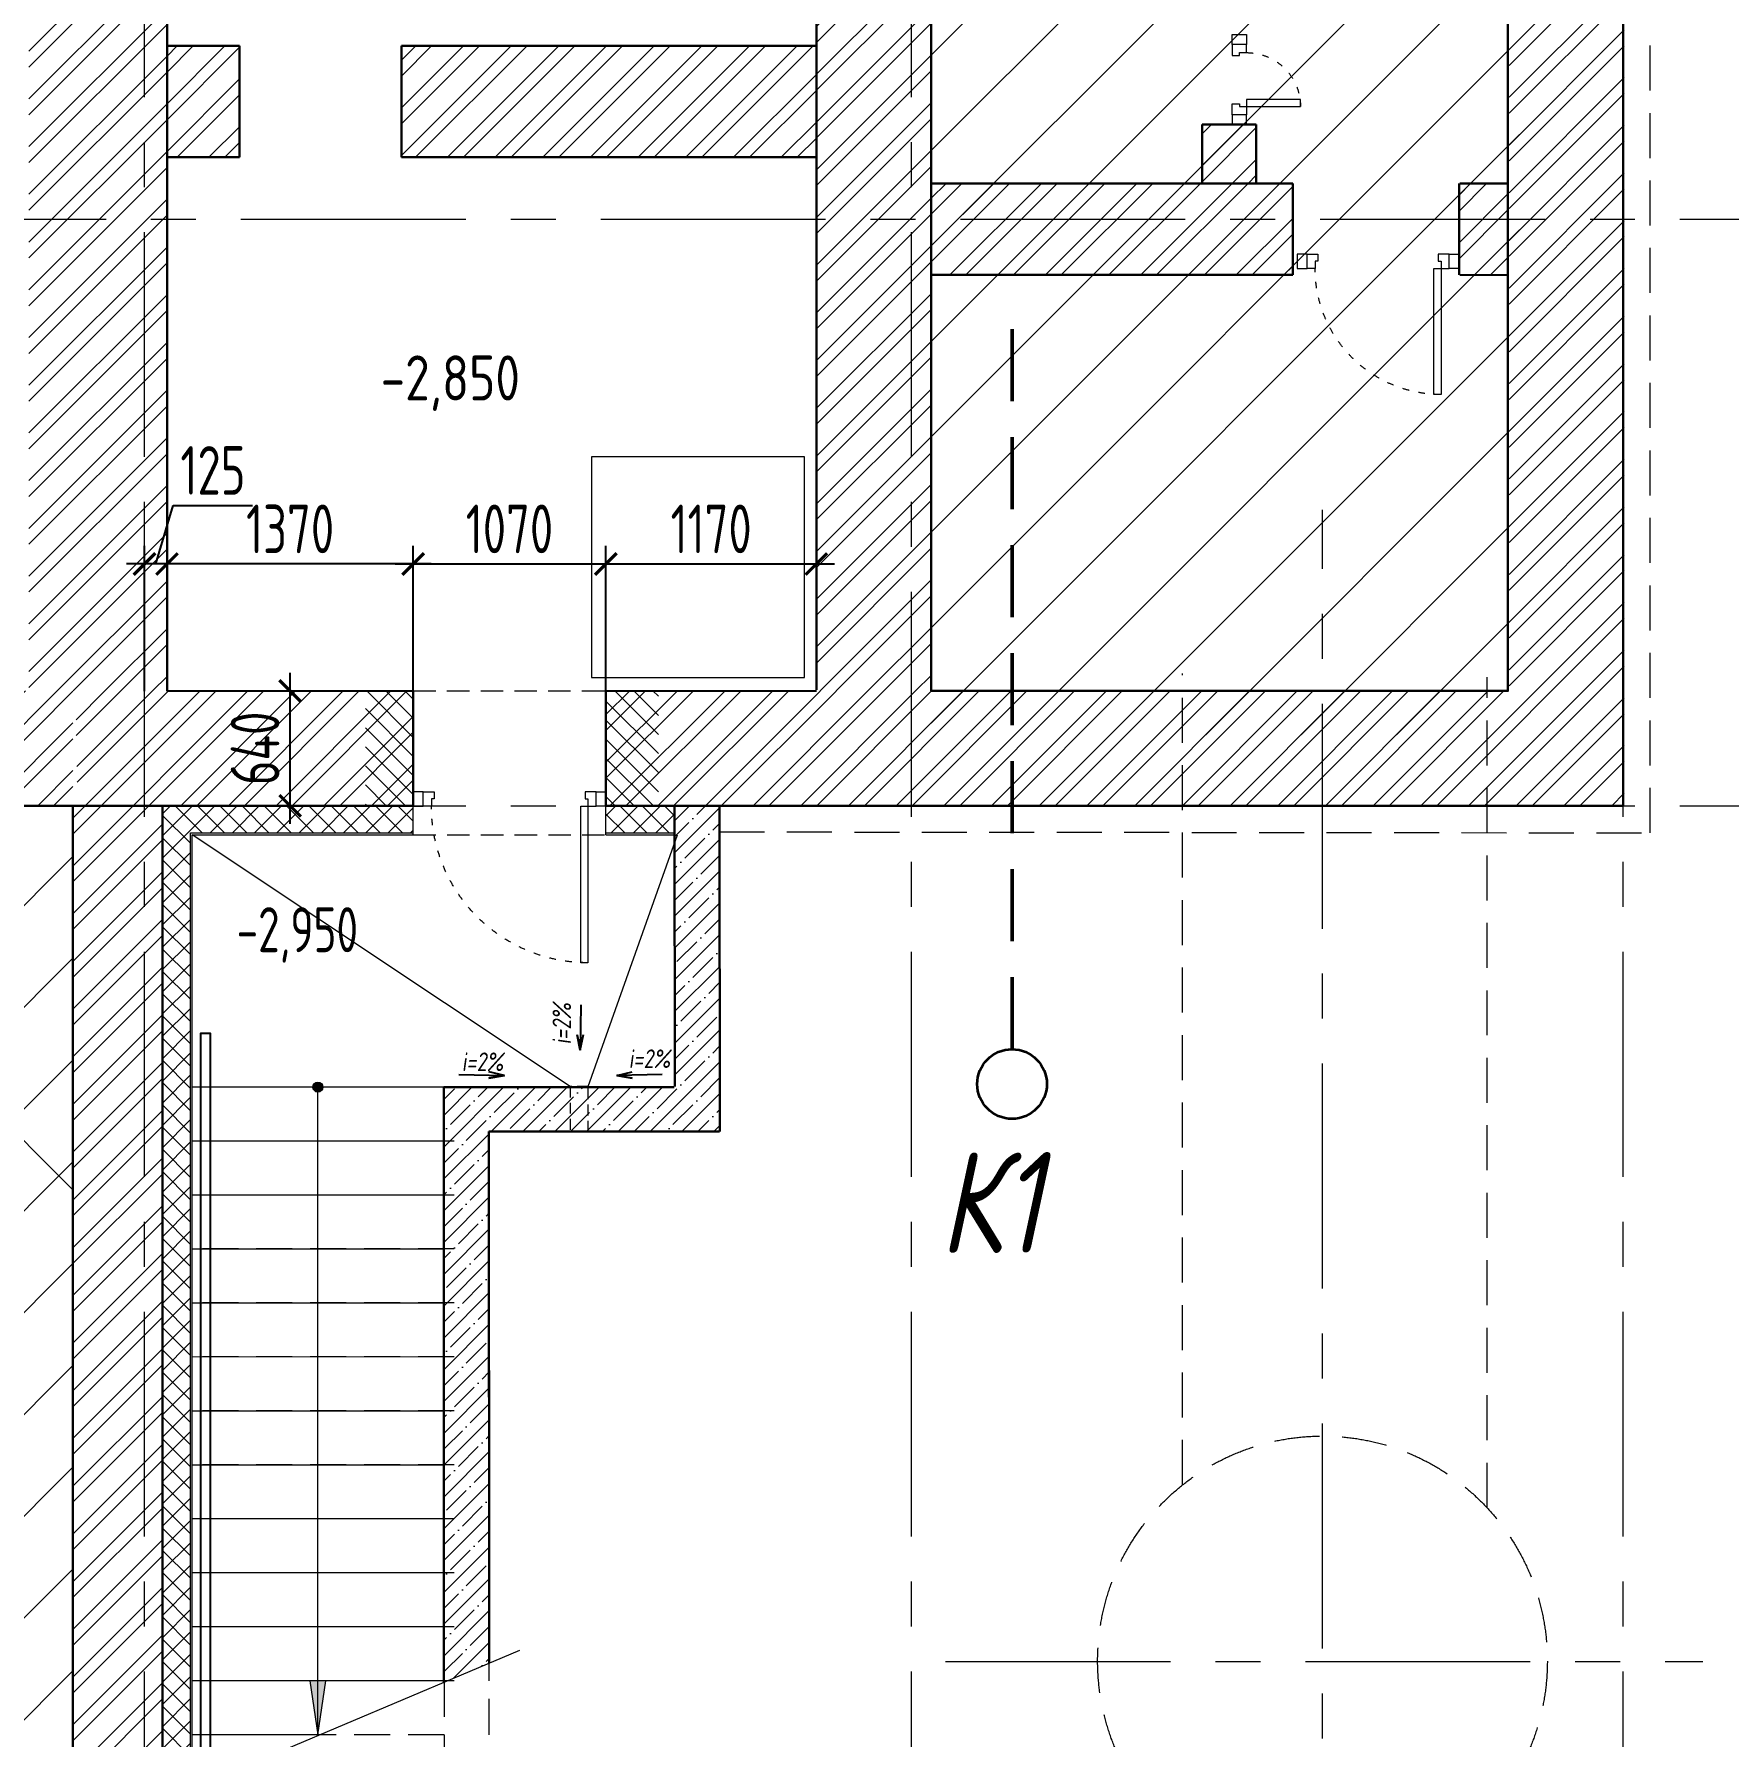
# Model space of a CAD drawing. Header units: millimetres. Extents: x -8417289 to 9420486, y 0 to 208205.
# Drawn here: x -334456 to -325033, y 56281 to 65745 of the extents above; entities that cross this region are included whole.
import ezdxf
from ezdxf import colors
from ezdxf.entities.mleader import LeaderData, LeaderLine
from ezdxf.math import Vec2, Vec3

# ---------------------------------------------------------------- set-up
doc = ezdxf.new("R2010")
doc.units = ezdxf.units.MM
doc.header["$MEASUREMENT"] = 0
for name, pattern in [('ACAD_ISO03W100', [30, 12, -18]), ('ADSK_Штриховая_ш2 п1', [3, 2, -1]), ('CENTER', [2, 1.25, -0.25, 0.25, -0.25]), ('HIDDEN', [6, 4, -2]), ('TRATTEGGIATA', [0.75, 0.5, -0.25])]:
    doc.linetypes.add(name, pattern=pattern)
doc.layers.get('0').update_dxf_attribs({"color": 250, "lineweight": 9})
for name, color, linetype, lineweight in [('!!!_АР_перегородки блоки', 7, 'Continuous', 5), ('1 этаж тонкие линии!', 250, 'Continuous', 0), ('_0', 250, 'Continuous', 9), ('_К1', 36, 'Continuous', 35), ('АР штриховка стен', 250, 'Continuous', 9), ('АР_Двери', 175, 'Continuous', 18), ('АР_Лестницы', 250, 'Continuous', 15), ('АР_Лестницы ограждение', 94, 'Continuous', 25), ('АР_МосжилНии_Стены', 127, 'Continuous', 30), ('АР_Навесной фасад', 147, 'Continuous', 5), ('АР_Оси', 195, 'Continuous', 9), ('АР_Отметки', 250, 'Continuous', 15), ('АР_Размеры', 175, 'Continuous', 9), ('АР_Сети', 250, 'Continuous', 30), ('АР_тонкая линия', 250, 'Continuous', 0), ('АР_Утеплитель', 250, 'Continuous', 9), ('АР_Штриховка кирпич', 250, 'Continuous', 9), ('АР_Штриховка монолит', 250, 'Continuous', 9), ('Подвал', 250, 'Continuous', 30)]:
    doc.layers.add(name, color=color, linetype=linetype, lineweight=lineweight)
doc.layers.add('Козырек', color=7, linetype='Continuous')
doc.layers.add('ТХ_ВК_трапы', color=5, linetype='Continuous')
doc.styles.add('ISOCPEUR', font='isocpeur.TTF', dxfattribs={"width": 0.7})
doc.styles.add('Архитект', font='isocpeur.TTF', dxfattribs={"width": 0.8, "oblique": 8})
doc.styles.add('М2', font='isocpeui.ttf', dxfattribs={"width": 0.8})
doc.dimstyles.new('R_100', dxfattribs={"dimtxt": 270, "dimasz": 120, "dimexe": 100, "dimexo": 0, "dimgap": 60, "dimtad": 1, "dimdec": 0, "dimrnd": 5, "dimzin": 0, "dimdsep": 46, "dimtxsty": 'ISOCPEUR', "dimblk": 'ARCHTICK', "dimcen": 0, "dimdle": 100, "dimclrd": 256, "dimclre": 256, "dimclrt": 256, "dimadec": 0, "dimazin": 0, "dimtfac": 2, "dimtdec": 0, "dimtofl": 0, "dimtmove": 1, "dimatfit": 3, "dimfxl": 1, "dimtvp": 3, "dimtolj": 1, "dimtzin": 0, "dimarcsym": 0})

# ---------------------------------------------------------------- blocks, each defined once
blk = doc.blocks.new('*U247')
blk.add_lwpolyline([(-100, 80), (-100, 950), (-140, 950), (-140, 80)], close=True)
for points in [[(-1070, 0), (-1070, 80), (-1015, 80), (-1015, 0), (-1070, 0)], [(-1015, 80), (-1015, 0), (-955, 0), (-955, 40), (-970, 40), (-970, 80), (-1015, 80)], [(-55, 80), (-55, 0), (-115, 0), (-115, 40), (-100, 40), (-100, 80), (-55, 80)], [(0, 0), (0, 80), (-55, 80), (-55, 0), (0, 0)]]:
    blk.add_lwpolyline(points)
at = {"linetype": 'ACAD_ISO03W100', "ltscale": 3}
blk.add_arc((-100, 80), 870, 90, 180, dxfattribs=at)
blk = doc.blocks.new('*U278')
blk.add_lwpolyline([(-100, 80), (-100, 780), (-140, 780), (-140, 80)], close=True)
for points in [[(-900, 0), (-900, 80), (-845, 80), (-845, 0), (-900, 0)], [(-845, 80), (-845, 0), (-785, 0), (-785, 40), (-800, 40), (-800, 80), (-845, 80)], [(-55, 80), (-55, 0), (-115, 0), (-115, 40), (-100, 40), (-100, 80), (-55, 80)], [(0, 0), (0, 80), (-55, 80), (-55, 0), (0, 0)]]:
    blk.add_lwpolyline(points)
at = {"linetype": 'ACAD_ISO03W100', "ltscale": 3}
blk.add_arc((-100, 80), 700, 90, 180, dxfattribs=at)
blk = doc.blocks.new('*U237')
for points in [[(-500, 0), (-500, -80), (-445, -80), (-445, 0), (-500, 0)], [(-445, -80), (-445, 0), (-385, 0), (-385, -40), (-400, -40), (-400, -80), (-445, -80)], [(-55, -80), (-55, 0), (-115, 0), (-115, -40), (-100, -40), (-100, -80), (-55, -80)], [(0, 0), (0, -80), (-55, -80), (-55, 0), (0, 0)]]:
    blk.add_lwpolyline(points)
blk.add_lwpolyline([(-100, -80), (-100, -380), (-140, -380), (-140, -80)], close=True)
at = {"linetype": 'ACAD_ISO03W100', "ltscale": 3}
blk.add_arc((-100, -80), 300, 180, 270, dxfattribs=at)
blk = doc.blocks.new('_DotSmall')
at = {"color": 0, "linetype": 'ByBlock', "const_width": 0.5}
blk.add_lwpolyline([(-0.0625, 0, 1), (0.0625, 0, 1)], format="xyb", close=True, dxfattribs=at)
blk = doc.blocks.new('*U1114')
h = blk.add_hatch(color=256)
h.dxf.hatch_style = 1
edge = h.paths.add_edge_path()
edge.add_arc((0, 0), 27.6, 359.64, 719.64)
h = blk.add_hatch(color=256)
h.dxf.hatch_style = 1
h.paths.add_polyline_path([(3300, -44.3), (3300, 44.3), (3600, 0)])
blk.add_line((3600, 0), (0, 0))
blk.add_lwpolyline([(3300, 44.3), (3300, -44.3), (3600, 0), (3300, 44.3)])
blk.add_circle((0, 0), 27.6)
blk = doc.blocks.new('A$C60eaf59b')
at = {"layer": 'ТХ_ВК_трапы', "ltscale": 100}
for p, q in [((10.9, 182.3), (6.7, -37.2)), ((6.7, -37.2), (-6.7, 37.2)), ((-6.7, 37.2), (6.7, -37.2)), ((6.7, -37.2), (24.3, 37.9))]:
    blk.add_line(p, q, dxfattribs=at)
blk = doc.blocks.new('_ArchTick')
at = {"color": 0, "linetype": 'ByBlock', "const_width": 0.15}
blk.add_lwpolyline([(-0.5, -0.5), (0.5, 0.5)], dxfattribs=at)
blk = doc.blocks.new('*D3317')
at = {"layer": 'Козырек', "lineweight": -2, "ltscale": 500, "transparency": 16777216}
for p, q in [((-332347.9, 62093.7), (-332347.9, 62899.6)), ((-331277.9, 62094.6), (-331277.9, 62899.6)), ((-332447.9, 62799.6), (-331177.9, 62799.6))]:
    blk.add_line(p, q, dxfattribs=at)
at = {"layer": 'Козырек', "lineweight": -2, "ltscale": 500, "transparency": 16777216, "xscale": 120, "yscale": 120, "zscale": 120, "rotation": 180}
blk.add_blockref('_ArchTick', (-332347.9, 62799.6), dxfattribs=at)
at = {"layer": 'Козырек', "lineweight": -2, "ltscale": 500, "transparency": 16777216, "xscale": 120, "yscale": 120, "zscale": 120}
blk.add_blockref('_ArchTick', (-331277.9, 62799.6), dxfattribs=at)
at = {"layer": 'Козырек', "lineweight": 50, "ltscale": 500, "transparency": 16777216, "insert": (-331812.9, 62994.6), "char_height": 270, "attachment_point": 5, "style": 'ISOCPEUR'}
blk.add_mtext('\\A1;1070', dxfattribs=at)
blk = doc.blocks.new('*D3318')
at = {"layer": 'Козырек', "lineweight": -2, "ltscale": 500, "transparency": 16777216}
for p, q in [((-333716.8, 62093.7), (-333716.8, 62899.6)), ((-332347.9, 62093.7), (-332347.9, 62899.6)), ((-332247.9, 62799.6), (-333816.8, 62799.6))]:
    blk.add_line(p, q, dxfattribs=at)
at = {"layer": 'Козырек', "lineweight": -2, "ltscale": 500, "transparency": 16777216, "xscale": 120, "yscale": 120, "zscale": 120, "rotation": 180}
blk.add_blockref('_ArchTick', (-333716.8, 62799.6), dxfattribs=at)
at = {"layer": 'Козырек', "lineweight": -2, "ltscale": 500, "transparency": 16777216, "xscale": 120, "yscale": 120, "zscale": 120}
blk.add_blockref('_ArchTick', (-332347.9, 62799.6), dxfattribs=at)
at = {"layer": 'Козырек', "lineweight": 50, "ltscale": 500, "transparency": 16777216, "insert": (-333032.3, 62994.6), "char_height": 270, "attachment_point": 5, "style": 'ISOCPEUR'}
blk.add_mtext('\\A1;1370', dxfattribs=at)
blk = doc.blocks.new('*D3319')
at = {"layer": 'Козырек', "lineweight": -2, "ltscale": 500, "transparency": 16777216}
for p, q in [((-333779.4, 62799.6), (-333681.9, 63124.6)), ((-333681.9, 63124.6), (-333240.6, 63124.6)), ((-333842, 62093.7), (-333842, 62899.6)), ((-333716.8, 62093.7), (-333716.8, 62899.6)), ((-333616.8, 62799.6), (-333942, 62799.6))]:
    blk.add_line(p, q, dxfattribs=at)
at = {"layer": 'Козырек', "lineweight": -2, "ltscale": 500, "transparency": 16777216, "xscale": 120, "yscale": 120, "zscale": 120, "rotation": 180}
blk.add_blockref('_ArchTick', (-333842, 62799.6), dxfattribs=at)
at = {"layer": 'Козырек', "lineweight": -2, "ltscale": 500, "transparency": 16777216, "xscale": 120, "yscale": 120, "zscale": 120}
blk.add_blockref('_ArchTick', (-333716.8, 62799.6), dxfattribs=at)
at = {"layer": 'Козырек', "lineweight": 50, "ltscale": 500, "transparency": 16777216, "insert": (-333461.3, 63319.6), "char_height": 270, "attachment_point": 5, "style": 'ISOCPEUR'}
blk.add_mtext('\\A1;125', dxfattribs=at)
blk = doc.blocks.new('*D3320')
at = {"layer": 'Козырек', "lineweight": -2, "ltscale": 500, "transparency": 16777216}
for p, q in [((-331276.8, 62093.7), (-331276.8, 62899.6)), ((-330106.8, 62099.4), (-330106.8, 62899.6)), ((-331376.8, 62799.6), (-330006.8, 62799.6))]:
    blk.add_line(p, q, dxfattribs=at)
at = {"layer": 'Козырек', "lineweight": -2, "ltscale": 500, "transparency": 16777216, "xscale": 120, "yscale": 120, "zscale": 120, "rotation": 180}
blk.add_blockref('_ArchTick', (-331276.8, 62799.6), dxfattribs=at)
at = {"layer": 'Козырек', "lineweight": -2, "ltscale": 500, "transparency": 16777216, "xscale": 120, "yscale": 120, "zscale": 120}
blk.add_blockref('_ArchTick', (-330106.8, 62799.6), dxfattribs=at)
at = {"layer": 'Козырек', "lineweight": 50, "ltscale": 500, "transparency": 16777216, "insert": (-330691.8, 62994.6), "char_height": 270, "attachment_point": 5, "style": 'ISOCPEUR'}
blk.add_mtext('\\A1;1170', dxfattribs=at)
blk = doc.blocks.new('*D3321')
at = {"layer": 'Козырек', "lineweight": -2, "ltscale": 500, "transparency": 16777216}
for p, q in [((-333032.3, 61355.7), (-333032.3, 62193.9)), ((-333123.3, 62093.9), (-332932.3, 62093.9)), ((-333123.4, 61455.7), (-332932.3, 61455.7))]:
    blk.add_line(p, q, dxfattribs=at)
at = {"layer": 'Козырек', "lineweight": -2, "ltscale": 500, "transparency": 16777216, "xscale": 120, "yscale": 120, "zscale": 120}
for p, rotation in [((-333032.3, 62093.9), 90), ((-333032.3, 61455.7), 270)]:
    blk.add_blockref('_ArchTick', p, dxfattribs=dict(at, rotation=rotation))
at = {"layer": 'Козырек', "lineweight": 50, "ltscale": 500, "transparency": 16777216, "insert": (-333227.3, 61774.8), "char_height": 270, "attachment_point": 5, "rotation": 90, "style": 'ISOCPEUR'}
blk.add_mtext('\\A1;640', dxfattribs=at)

msp = doc.modelspace()

# ---------------------------------------------------------------- hatches: boundary and pattern name
at = {"layer": '!!!_АР_перегородки блоки', "lineweight": 5, "ltscale": 100, "true_color": 0x636466}
h = msp.add_hatch(dxfattribs=at)
h.set_pattern_fill('ANSI31', color=251, scale=3000, angle=180, style=0)
h.paths.add_polyline_path([(-295741.6, 81263.1), (-329468.3, 81263.1), (-329468.3, 61850.2), (-326197.5, 61850.2), (-326197.5, 71514.6), (-325612.1, 71514.6), (-295741.6, 71514.6), (-295741.6, 71680)])
at = {"layer": '1 этаж тонкие линии!', "ltscale": 100, "transparency": 33554559}
h = msp.add_hatch(dxfattribs=at)
h.set_pattern_fill('AR-PARQ1', color=256, scale=200, angle=45, style=0)
h.paths.add_polyline_path([(-335193, 56344.5), (-345603.8, 56344.5), (-345600.6, 63622.4), (-341357.6, 63622.4), (-341357.6, 60525.8), (-335189.8, 60525.8)], flags=16)
h.paths.add_polyline_path([(-334239.8, 55506.5), (-346441.8, 55506.5), (-346441.8, 64415), (-340493.3, 64415), (-340493.3, 61455.7), (-334239.8, 61455.7)])
at = {"layer": 'АР штриховка стен', "ltscale": 100}
h = msp.add_hatch(dxfattribs=at)
h.set_pattern_fill('ANSI31', color=1, scale=600, angle=-90)
h.set_pattern_definition([(315, (-241966.475, 909078.04), (53.0330086, 53.0330086), [])])
h.paths.add_polyline_path([(-331276.8, 61455.4), (-331276.8, 62094.7), (-330985.3, 62094.7), (-330985.3, 61455.4)])
h.paths.add_polyline_path([(-332613.7, 61455.4), (-332613.7, 62094.7), (-332347.9, 62094.7), (-332347.9, 61455.4)])
at = {"layer": 'АР_Утеплитель', "ltscale": 100}
h = msp.add_hatch(dxfattribs=at)
h.set_pattern_fill('ANSI37', color=256, scale=700)
h.set_pattern_definition([(45, (-14549.87, -21068), (-61.871843, 61.871843), []), (135, (-14549.87, -21068), (-61.871843, -61.871843), [])])
h.paths.add_polyline_path([(-332347.9, 61305.4), (-332347.9, 61455.4), (-332391.8, 61455), (-333741.8, 61455.6), (-333738.3, 55912.5), (-333588.3, 56002.5), (-333586.8, 61305.4), (-332348.1, 61305.4)])
h = msp.add_hatch(dxfattribs=at)
h.set_pattern_fill('ANSI37', color=256, scale=700)
h.set_pattern_definition([(45, (-14549.69, -20823.21), (-61.871843, 61.871843), []), (135, (-14549.69, -20823.21), (-61.871843, -61.871843), [])])
h.paths.add_polyline_path([(-330895.3, 61455.4), (-331276.8, 61455.4), (-331276.8, 61305.4), (-330895.2, 61305.4)])
at = {"layer": 'АР_Штриховка кирпич', "ltscale": 100}
h = msp.add_hatch(dxfattribs=at)
h.set_pattern_fill('ANSI32', color=256, scale=500)
h.paths.add_polyline_path([(-339853.3, 82050.5), (-330106.8, 82051.5), (-330106.8, 80969.2), (-329468.3, 80969), (-329468.3, 82685.7), (-329576.8, 82685.7), (-329971.8, 82685.8), (-340493.3, 82685.7), (-340493.3, 64815.7), (-346842, 64815.7), (-346842, 55105.7), (-333741.7, 55105.7), (-333741.7, 61455.7), (-332347.9, 61455.7), (-332347.9, 62094), (-334239.8, 62094), (-334239.8, 55506.5), (-346441.8, 55506.5), (-346441.1, 64415), (-340492.6, 64415), (-340517.6, 61455.7), (-334214, 61455.7), (-334225.3, 62094.7), (-339853.3, 62094.7), (-339853.4, 64904.6)])
h = msp.add_hatch(dxfattribs=at)
h.set_pattern_fill('ANSI32', color=256, scale=500)
h.paths.add_polyline_path([(-333716.9, 82685.7), (-334136.7, 82685.7), (-334136.7, 62094), (-333716.8, 62094)])
h.paths.add_polyline_path([(-334136.7, 82685.7), (-334484.7, 82685.7), (-334484.7, 62094), (-334136.7, 62094)])
h = msp.add_hatch(dxfattribs=at)
h.set_pattern_fill('ANSI32', color=256, scale=500)
h.paths.add_polyline_path([(-330107.2, 62334), (-330107, 75293.5), (-329468.1, 75293.5), (-329468.3, 62094), (-330106.8, 62094), (-330106.8, 62334)])
h = msp.add_hatch(dxfattribs=at)
h.set_pattern_fill('ANSI32', color=256, scale=500)
h.paths.add_polyline_path([(-325621.9, 72376.5), (-326262.9, 72376.5), (-326262.2, 70995.7), (-325615.6, 70995.7), (-325615.6, 71514.8), (-325621.2, 71514.8)])
h.paths.add_polyline_path([(-325615.6, 70995.7), (-326256.7, 70995.7), (-326255.1, 62094), (-331276, 62093.7), (-331277.6, 61455.4), (-325615.6, 61455.7)])
h.paths.add_polyline_path([(-321160.6, 71394.1), (-325615.6, 71394.1), (-325615.6, 70995.7), (-321166.3, 70885.7)])
h.paths.add_polyline_path([(-321166.3, 70885.7), (-325615.6, 70995.7), (-325615.6, 61476.5), (-325615.6, 66645.7), (-299206.8, 66645.7), (-299194.3, 67045.7), (-325615.6, 67045.7), (-325621.8, 70885.7), (-321160.6, 70885.7)])
h.paths.add_polyline_path([(-295715.3, 71393.9), (-314071.8, 71394), (-317825.5, 71394.1), (-317828.5, 72245.9), (-318274.1, 72245.9), (-318274.1, 71394.1), (-321160.6, 71394.1), (-321166.3, 70885.7), (-295715.3, 70995.7)])
h.paths.add_polyline_path([(-318274.1, 71394.1), (-317841.8, 71394.1)], flags=16)
h.paths.add_polyline_path([(-295715.3, 70999), (-321166.3, 70885.7), (-295715.3, 70891)], flags=17)
h = msp.add_hatch(dxfattribs=at)
h.set_pattern_fill('ANSI32', color=256, scale=500)
h.paths.add_polyline_path([(-331202, 71576.5), (-333602.3, 71576), (-333602.3, 70957.6), (-331202, 70958.1)])
h.paths.add_polyline_path([(-330106.8, 71575.5), (-330399.5, 71576.2), (-330399.6, 70958), (-330106.9, 70957.4)])
h.paths.add_polyline_path([(-332413.4, 65678.8), (-332413.4, 65059.5), (-330106.8, 65059.5), (-330106.8, 65678.8)])
h.paths.add_polyline_path([(-333313.4, 65059.5), (-333313.4, 65678.8), (-333716.8, 65678.8), (-333716.8, 65059.5)])
h = msp.add_hatch(dxfattribs=at)
h.set_pattern_fill('ANSI32', color=256, scale=500)
h.paths.add_polyline_path([(-327963.6, 65241.2), (-327661.7, 65241.2), (-327661.1, 64914.4), (-327962.6, 64914.4)])
h = msp.add_hatch(dxfattribs=at)
h.set_pattern_fill('ANSI32', color=256, scale=500)
h.paths.add_polyline_path([(-327458.8, 64914.4), (-329468.3, 64914.4), (-329468.4, 64406.1), (-327458.8, 64406.1)])
h.paths.add_polyline_path([(-326262.1, 64913.9), (-326534, 64913.9), (-326534.1, 64405.9), (-326262.2, 64405.9)])
at = {"layer": 'АР_Штриховка монолит', "ltscale": 100}
h = msp.add_hatch(dxfattribs=at)
h.set_pattern_fill('ANSI35', color=256, scale=500)
h.paths.add_polyline_path([(-332174.1, 56586), (-331925.6, 56690.8), (-331924.8, 59645.3), (-330644.8, 59645.3), (-330645.5, 61455.4), (-330895.5, 61455.4), (-330894.8, 59895.4), (-332174.8, 59895.4)])

# ---------------------------------------------------------------- linework, layer by layer
at = {"linetype": 'TRATTEGGIATA', "ltscale": 500}
for p, q in [((-325472, 61305.7), (-325472, 66495.7)), ((-328071, 57681.6), (-328071, 62190.3)), ((-326378.4, 57555.3), (-326378.4, 62170.3)), ((-330645.2, 61310.9), (-325472, 61305.7))]:
    msp.add_line(p, q, dxfattribs=at)
at = {"color": 157, "ltscale": 150, "true_color": 0x465c7c}
for points in [[(-331476.3, 59895.4), (-333576.7, 61295.4)], [(-331376.3, 59895.4), (-330878.2, 61295.4)]]:
    msp.add_lwpolyline(points, dxfattribs=at)
at = {"linetype": 'TRATTEGGIATA', "ltscale": 500}
msp.add_circle((-327293, 56703.3), 1250, dxfattribs=at)
at = {"layer": '_0', "ltscale": 100}
msp.add_lwpolyline([(-331357.4, 62168.9), (-330172.3, 62168.9), (-330172.3, 63394.7), (-331357.4, 63394.7)], close=True, dxfattribs=at)
at = {"layer": '_К1', "ltscale": 100}
msp.add_circle((-329019, 59909.7), 193.6, dxfattribs=at)
at = {"layer": 'АР_Лестницы', "color": 18, "ltscale": 100, "true_color": 0x000000}
for p, q in [((-332175.4, 59592.5), (-333575.5, 59592.5)), ((-332175.2, 59292.5), (-333575.5, 59292.5)), ((-332175.1, 58992.5), (-333575.5, 58992.5)), ((-332175, 58692.5), (-333575.5, 58692.5)), ((-332174.8, 58393.2), (-333575.5, 58392.5)), ((-332174.7, 58092.5), (-333575.5, 58092.5)), ((-332174.6, 57792.5), (-333575.5, 57792.5)), ((-332174.4, 57492.5), (-333575.5, 57492.5)), ((-332174.3, 57192.5), (-333575.5, 57192.5)), ((-332174.2, 56892.5), (-333575.5, 56892.5)), ((-331756.4, 56762.2), (-333865.6, 55872.1))]:
    msp.add_line(p, q, dxfattribs=at)
at = {"layer": 'АР_Лестницы', "ltscale": 100}
for points in [[(-332175.5, 59892.5), (-333575.5, 59892.5)], [(-332174, 56592.5), (-333575.5, 56592.5)], [(-332869.4, 56292.5), (-333575.5, 56292.5)]]:
    msp.add_lwpolyline(points, dxfattribs=at)
at = {"layer": 'АР_Лестницы ограждение', "color": 18, "ltscale": 100, "true_color": 0x000000}
msp.add_lwpolyline([(-333528.7, 56016.4), (-333528.7, 60193), (-333477.4, 60193), (-333477.4, 56038.1)], dxfattribs=at)
at = {"layer": 'АР_МосжилНии_Стены', "ltscale": 100}
for p, q in [((-333313.4, 65678.8), (-333716.8, 65678.8)), ((-330106.8, 65678.8), (-332413.4, 65678.8)), ((-333313.4, 65059.5), (-333716.8, 65059.5)), ((-330106.8, 65059.5), (-332413.4, 65059.5)), ((-329468.3, 64914.4), (-327458.8, 64914.4)), ((-327458.8, 64914.4), (-327458.8, 64406)), ((-326534, 64913.9), (-326534, 64406)), ((-326262.2, 64913.9), (-326529.7, 64913.9)), ((-327458.8, 64406), (-329468.3, 64406)), ((-326529.7, 64406), (-326262.2, 64405.5)), ((-332347.9, 61455.4), (-332347.9, 62093.7)), ((-331276.8, 62093.7), (-331276.8, 61455.4)), ((-334329.8, 61455.6), (-332347.9, 61455.4)), ((-333741.7, 55105.7), (-333741.8, 61455.7)), ((-331276.8, 61455.4), (-327492.9, 61455.7)), ((-330894.1, 59895.4), (-330895.3, 61455.4)), ((-330644.1, 59645.3), (-330645.3, 61455.4)), ((-332177.2, 59892.5), (-332177.2, 56586, 0)), ((-330897.1, 59892.5), (-332177.1, 59892.5)), ((-331925.5, 56993.6), (-331927.1, 59645.3)), ((-330644.8, 59645.3), (-331927.1, 59645.3)), ((-331925.6, 56690.8), (-331927.1, 59645.3)), ((-330644.8, 59645.3), (-331924.8, 59645.3))]:
    msp.add_line(p, q, dxfattribs=at)
for points in [[(-333716.8, 62094), (-333716.8, 62094), (-333716.8, 82051.5)], [(-330106.8, 75293.5), (-330106.8, 62099.4)], [(-330106.8, 75293.5), (-329468.3, 75293.5), (-329468.3, 62094)], [(-326262.2, 62090.3), (-326262.6, 72372.8)], [(-327492.9, 61455.7), (-325621.8, 61455.7), (-325621.8, 67045.7), (-325621.8, 67045.7)], [(-333313.4, 65059.5), (-333313.4, 65678.8)], [(-332413.4, 65059.5), (-332413.4, 65678.8)], [(-327962.6, 65241.2), (-327962.6, 64914.4)], [(-327662.6, 65241.2), (-327962.6, 65241.2)], [(-327662.6, 65241.2), (-327662.6, 64914.4)], [(-334239.8, 55506.5), (-346441.8, 55506.5), (-346441.8, 64415), (-340491.8, 64415), (-340491.8, 61455.7), (-334239.8, 61455.7), (-334239.8, 55606.5)], [(-332347.9, 62093.7), (-333716.8, 62094)], [(-330106.8, 62094), (-331276.8, 62093.7)], [(-326262.2, 62094), (-326262.2, 62094), (-329468.3, 62094)]]:
    msp.add_lwpolyline(points, dxfattribs=at)
at = {"layer": 'АР_Навесной фасад', "ltscale": 100}
for p, q in [((-332347.9, 61295.4), (-332347.9, 61455.4)), ((-331276.8, 61295.4), (-331276.8, 61455.4)), ((-333586.8, 55989.8), (-333586.7, 61305.4)), ((-333586.7, 61305.4), (-332347.9, 61305.4)), ((-333576.8, 55994), (-333576.7, 61295.4)), ((-333576.7, 61295.4), (-332347.9, 61295.4)), ((-331276.8, 61305.4), (-330895.3, 61305.4)), ((-331276.8, 61295.4), (-330895.3, 61295.4))]:
    msp.add_line(p, q, dxfattribs=at)
at = {"layer": 'АР_Оси', "linetype": 'CENTER', "ltscale": 1000}
for p, q in [((-329577, 53394.4), (-329577, 87701.9)), ((-325622, 53394.4), (-325622, 87701.9)), ((-333842, 53394.4), (-333842, 82776.9)), ((-359305.8, 64715.7), (-275708.6, 64715.7)), ((-327293.7, 54773), (-327293.7, 63101.3)), ((-359305.8, 61455.7), (-289924.6, 61455.7)), ((-329388.2, 56700), (-325178.7, 56700))]:
    msp.add_line(p, q, dxfattribs=at)
at = {"layer": 'АР_Сети', "color": 251, "linetype": 'HIDDEN', "lineweight": 50, "ltscale": 100}
msp.add_line((-329019, 64104.1), (-329019, 59909.7), dxfattribs=at)
at = {"layer": 'АР_тонкая линия', "linetype": 'ADSK_Штриховая_ш2 п1', "ltscale": 100}
for p, q in [((-332175.9, 59892.8, 0), (-332175.8, 55392.8, 0)), ((-331925.8, 55392.8, 0), (-331925.8, 59642.9, 0)), ((-332120.2, 58992.9), (-333518.6, 58992.9)), ((-332120.2, 58692.9), (-333518.6, 58692.9)), ((-332120.2, 58392.9), (-333518.6, 58392.9)), ((-332120.2, 58092.9), (-333518.6, 58092.9)), ((-332120.2, 57792.9), (-333518.6, 57792.9)), ((-332120.2, 57492.9), (-333518.6, 57492.9)), ((-332120.2, 57192.9), (-333518.6, 57192.9)), ((-332120.2, 56892.9), (-333518.6, 56892.9)), ((-332120.2, 56592.9), (-333518.6, 56592.9)), ((-332175.8, 56292.9, 0), (-333518.6, 56292.9))]:
    msp.add_line(p, q, dxfattribs=at)
for points in [[(-332120.2, 59892.9), (-333518.6, 59892.9)], [(-332120.2, 59592.9), (-333518.6, 59592.9)], [(-332120.2, 59292.9), (-332120.2, 59292.9), (-333518.6, 59292.9)]]:
    msp.add_lwpolyline(points, dxfattribs=at)
at = {"layer": 'АР_тонкая линия', "color": 18, "linetype": 'ADSK_Штриховая_ш2 п1', "ltscale": 30, "true_color": 0x000000, "elevation": 0.5}
msp.add_lwpolyline([(-331476.3, 59645.5), (-331376.3, 59645.5), (-331376.3, 59895.4), (-331476.3, 59895.4)], close=True, dxfattribs=at)
at = {"layer": 'Подвал', "linetype": 'TRATTEGGIATA', "lineweight": 13, "ltscale": 250}
for p, q in [((-332347.9, 62094.6), (-331277.9, 62094.6)), ((-332346.8, 61295.4), (-331276.8, 61295.4))]:
    msp.add_line(p, q, dxfattribs=at)

# ---------------------------------------------------------------- block references
at = {"layer": 'АР_Двери', "xscale": -1}
for name, p, rotation in [('*U237', (-327795.2, 65241.2), 90), ('*U278', (-326534, 64521.6), 180), ('*U247', (-331276.8, 61533.8), 180)]:
    msp.add_blockref(name, p, dxfattribs=dict(at, rotation=rotation))
at = {"layer": 'АР_Лестницы', "ltscale": 75, "rotation": 270}
msp.add_blockref('*U1114', (-332878, 59892.5), dxfattribs=at)
at = {"layer": 'АР_Размеры', "lineweight": 13, "ltscale": 500, "xscale": 1.152508263170328, "yscale": 1.152508263170328, "zscale": 1.152508263170328, "rotation": 90}
msp.add_blockref('A$C60eaf59b', (-331884, 59950, -0.4), dxfattribs=at)

# ---------------------------------------------------------------- texts
at = {"layer": 'АР_Сети', "ltscale": 10, "style": 'М2', "width": 0.8}
msp.add_text('К1', height=560, dxfattribs=at).set_placement((-329423.5, 58972))

# ---------------------------------------------------------------- dimensions: what is measured, and where the dimension line sits
at = {"layer": 'Козырек', "color": 1, "lineweight": 50, "ltscale": 500}
for base, p1, p2, picture, middle in [((-333842, 62799.6), (-333716.8, 62093.7), (-333842, 62093.7), '*D3319', (-333621.9, 63319.6)), ((-333716.8, 62799.6), (-332347.9, 62093.7), (-333716.8, 62093.7), '*D3318', (-333032.3, 62994.6)), ((-331277.9, 62799.6), (-332347.9, 62093.7), (-331277.9, 62094.6), '*D3317', (-331812.9, 62994.6)), ((-330106.8, 62799.6), (-331276.8, 62093.7), (-330106.8, 62099.4), '*D3320', (-330691.8, 62994.6))]:
    dim = msp.add_linear_dim(base=base, p1=p1, p2=p2, dimstyle='R_100', override={"dimpost": '\\X'}, dxfattribs=at)
    dim.commit()
    dim.dimension.update_dxf_attribs({"geometry": picture, "text_midpoint": middle})
dim = msp.add_linear_dim(base=(-333032.3, 62093.9), p1=(-333123.4, 61455.7), p2=(-333123.3, 62093.9), angle=90, dimstyle='R_100', override={"dimpost": '\\X'}, dxfattribs=at)
dim.commit()
dim.dimension.update_dxf_attribs({"geometry": '*D3321', "text_midpoint": (-333227.3, 61774.8)})

# ---------------------------------------------------------------- leaders
at = {"layer": 'АР_Отметки'}
ml = msp.add_multileader_mtext('Standard', dxfattribs=at)
ml.set_content('{\\W0.8;-2,250}', color=256, style='ISOCPEUR')
ml.set_leader_properties(color=256, linetype='Continuous', lineweight=-1)
ml.set_arrow_properties(name='DOTSMALL')
ml.build(insert=Vec2(0, 0))
ml.multileader.update_dxf_attribs({"has_text_frame": 1, "text_left_attachment_type": 4, "text_right_attachment_type": 4, "dogleg_length": 100, "arrow_head_size": 180})
ctx = ml.context
ctx.base_point, ctx.char_height, ctx.arrow_head_size, ctx.landing_gap_size, ctx.plane_origin = Vec3(-336127.5, 116985.9, 0), 250, 180, 50, Vec3(-337174, 115928.8, 0)
ctx.left_attachment, ctx.right_attachment = 4, 4
notes = []
notes.append((ctx, [(0, (0, 0, 0), (0, 0), (1, 0), 1, [])]))
ctx.mtext.insert, ctx.mtext.width, ctx.mtext.defined_height, ctx.mtext.line_spacing_style, ctx.mtext.flow_direction = Vec3(-336077.5, 117319.2, 0), 769.989, 343.9, 2, 5
ml = msp.add_multileader_mtext('Standard', dxfattribs=at)
ml.set_content('{\\W0.8;-2,250}', color=256, style='ISOCPEUR')
ml.set_leader_properties(color=256, linetype='Continuous', lineweight=-1)
ml.set_arrow_properties(name='DOTSMALL')
ml.build(insert=Vec2(0, 0))
ml.multileader.update_dxf_attribs({"has_text_frame": 1, "text_left_attachment_type": 4, "text_right_attachment_type": 4, "dogleg_length": 100, "arrow_head_size": 180})
ctx = ml.context
ctx.base_point, ctx.char_height, ctx.arrow_head_size, ctx.landing_gap_size, ctx.plane_origin = Vec3(-331840.2, 103386.9), 250, 180, 50, Vec3(-332043.6, 102108.8)
ctx.left_attachment, ctx.right_attachment = 4, 4
notes.append((ctx, [(0, (0, 0, 0), (0, 0), (1, 0), 1, [])]))
ctx.mtext.insert, ctx.mtext.width, ctx.mtext.defined_height, ctx.mtext.line_spacing_style, ctx.mtext.flow_direction = Vec3(-331790.2, 103720.2), 769.989, 343.9, 2, 5
ml = msp.add_multileader_mtext('Standard', dxfattribs=at)
ml.set_content('{\\W0.8;-2,500}', color=256, style='ISOCPEUR')
ml.set_leader_properties(color=256, linetype='Continuous', lineweight=-1)
ml.set_arrow_properties(name='DOTSMALL')
ml.build(insert=Vec2(0, 0))
ml.multileader.update_dxf_attribs({"has_text_frame": 1, "text_left_attachment_type": 4, "text_right_attachment_type": 4, "dogleg_length": 100, "arrow_head_size": 180})
ctx = ml.context
ctx.base_point, ctx.char_height, ctx.arrow_head_size, ctx.landing_gap_size, ctx.plane_origin = Vec3(-348917.1, 102167.8), 250, 180, 50, Vec3(-348638.6, 101601.3)
ctx.left_attachment, ctx.right_attachment = 4, 4
notes.append((ctx, [(0, (0, 0, 0), (0, 0), (1, 0), 1, [])]))
ctx.mtext.insert, ctx.mtext.width, ctx.mtext.line_spacing_style, ctx.mtext.flow_direction = Vec3(-348867.1, 102501.1), 749.69, 2, 5
ml = msp.add_multileader_mtext('Standard', dxfattribs=at)
ml.set_content('{\\W0.8;-2,400}', color=256, style='ISOCPEUR')
ml.set_leader_properties(color=256, linetype='Continuous', lineweight=-1)
ml.set_arrow_properties(name='DOTSMALL')
ml.build(insert=Vec2(0, 0))
ml.multileader.update_dxf_attribs({"has_text_frame": 1, "text_left_attachment_type": 4, "text_right_attachment_type": 4, "dogleg_length": 100, "arrow_head_size": 180})
ctx = ml.context
ctx.base_point, ctx.char_height, ctx.arrow_head_size, ctx.landing_gap_size, ctx.plane_origin = Vec3(-345559.6, 101933.6), 250, 180, 50, Vec3(-345641, 100655.5)
ctx.left_attachment, ctx.right_attachment = 4, 4
notes.append((ctx, [(0, (0, 0, 0), (0, 0), (1, 0), 1, [])]))
ctx.mtext.insert, ctx.mtext.width, ctx.mtext.defined_height, ctx.mtext.line_spacing_style, ctx.mtext.flow_direction = Vec3(-345509.6, 102266.9), 769.989, 343.9, 2, 5
ml = msp.add_multileader_mtext('Standard', dxfattribs=at)
ml.set_content('{\\W0.8;-2,550}', color=256, style='ISOCPEUR')
ml.set_leader_properties(color=256, linetype='Continuous', lineweight=-1)
ml.set_arrow_properties(name='DOTSMALL')
ml.build(insert=Vec2(0, 0))
ml.multileader.update_dxf_attribs({"has_text_frame": 1, "text_left_attachment_type": 4, "text_right_attachment_type": 4, "dogleg_length": 100, "arrow_head_size": 180})
ctx = ml.context
ctx.base_point, ctx.char_height, ctx.arrow_head_size, ctx.landing_gap_size, ctx.plane_origin = Vec3(-342033.3, 92368.1), 250, 180, 50, Vec3(-342114.6, 91100.5)
ctx.left_attachment, ctx.right_attachment = 4, 4
notes.append((ctx, [(0, (0, 0, 0), (0, 0), (1, 0), 1, [])]))
ctx.mtext.insert, ctx.mtext.width, ctx.mtext.line_spacing_style, ctx.mtext.flow_direction = Vec3(-341983.3, 92701.4), 852.697, 2, 5
ml = msp.add_multileader_mtext('Standard', dxfattribs=at)
ml.set_content('{\\W0.8;-2,250}', color=256, style='ISOCPEUR')
ml.set_leader_properties(color=256, linetype='Continuous', lineweight=-1)
ml.set_arrow_properties(name='DOTSMALL')
ml.build(insert=Vec2(0, 0))
ml.multileader.update_dxf_attribs({"has_text_frame": 1, "text_left_attachment_type": 4, "text_right_attachment_type": 4, "dogleg_length": 100, "arrow_head_size": 180})
ctx = ml.context
ctx.base_point, ctx.char_height, ctx.arrow_head_size, ctx.landing_gap_size, ctx.plane_origin = Vec3(-334177.8, 87942.7), 250, 180, 50, Vec3(-333125.1, 86287.5)
ctx.left_attachment, ctx.right_attachment = 4, 4
notes.append((ctx, [(0, (0, 0, 0), (0, 0), (1, 0), 1, [])]))
ctx.mtext.insert, ctx.mtext.width, ctx.mtext.line_spacing_style, ctx.mtext.flow_direction = Vec3(-334127.8, 88276.1), 852.697, 2, 5
ml = msp.add_multileader_mtext('Standard', dxfattribs=at)
ml.set_content('{\\W0.8;-2,850}', color=256, style='ISOCPEUR')
ml.set_leader_properties(color=256, linetype='Continuous', lineweight=-1)
ml.set_arrow_properties(name='DOTSMALL')
ml.build(insert=Vec2(0, 0))
ml.multileader.update_dxf_attribs({"has_text_frame": 1, "text_left_attachment_type": 4, "text_right_attachment_type": 4, "dogleg_length": 100, "arrow_head_size": 180})
ctx = ml.context
ctx.base_point, ctx.char_height, ctx.arrow_head_size, ctx.landing_gap_size, ctx.plane_origin = Vec3(-332579.2, 63625.2), 250, 180, 50, Vec3(-332660.6, 62690.9)
ctx.left_attachment, ctx.right_attachment = 4, 4
notes.append((ctx, [(0, (0, 0, 0), (0, 0), (1, 0), 1, [])]))
ctx.mtext.insert, ctx.mtext.width, ctx.mtext.defined_height, ctx.mtext.line_spacing_style, ctx.mtext.flow_direction = Vec3(-332529.2, 63958.5), 769.989, 343.9, 2, 5
ml = msp.add_multileader_mtext('Standard', dxfattribs=at)
ml.set_content('-2,950', color=256, style='ISOCPEUR')
ml.set_leader_properties(color=256, linetype='Continuous', lineweight=-1)
ml.set_arrow_properties(name='DOTSMALL')
ml.build(insert=Vec2(0, 0))
ml.multileader.update_dxf_attribs({"has_text_frame": 1, "text_left_attachment_type": 4, "text_right_attachment_type": 4, "dogleg_length": 100, "arrow_head_size": 180})
ctx = ml.context
ctx.base_point, ctx.char_height, ctx.arrow_head_size, ctx.landing_gap_size, ctx.plane_origin = Vec3(-333379.4, 60558.9), 250, 180, 50, Vec3(-332437.8, 59205.3)
ctx.left_attachment, ctx.right_attachment = 4, 4
notes.append((ctx, [(0, (0, 0, 0), (0, 0), (1, 0), 1, [])]))
ctx.mtext.insert, ctx.mtext.width, ctx.mtext.defined_height, ctx.mtext.line_spacing_style, ctx.mtext.flow_direction = Vec3(-333329.4, 60892.3), 599.198, 407.5, 2, 5
for ctx, leaders in notes:
    for number, flags, end, landing, length, lines in leaders:
        leader = LeaderData()
        leader.index, (leader.has_last_leader_line, leader.has_dogleg_vector, leader.attachment_direction) = number, flags
        leader.last_leader_point, leader.dogleg_vector, leader.dogleg_length = Vec3(end), Vec3(landing), length
        for number, points, colour, breaks in lines:
            line = LeaderLine()
            line.index, line.vertices, line.color, line.breaks = number, Vec3.list(points), colors.encode_raw_color(colour), breaks
            leader.lines.append(line)
        ctx.leaders.append(leader)

# ---------------------------------------------------------------- next in the draw order: texts
at = {"color": 157, "ltscale": 150, "true_color": 0x465c7c, "char_height": 103.56, "width": 0.69, "attachment_point": 8, "style": 'Архитект', "bg_fill": 3, "box_fill_scale": 1, "bg_fill_color": 1, "bg_fill_transparency": 0}
for insert, rotation in [((-331470, 60245, -0.3), 89.98394), ((-331034, 59998.6, -0.4), 359.98394), ((-331962, 59981.6, -0.4), 359.98394)]:
    msp.add_mtext('i=2%', dxfattribs=dict(at, insert=insert, rotation=rotation))

# ---------------------------------------------------------------- next in the draw order: block references
at = {"layer": 'АР_Размеры', "lineweight": 13, "ltscale": 500, "xscale": 1.152508263170328, "yscale": 1.152508263170328, "zscale": 1.152508263170328}
msp.add_blockref('A$C60eaf59b', (-331428.5, 60140.5), dxfattribs=at)
at = {"layer": 'АР_Размеры', "lineweight": 13, "ltscale": 500, "xscale": -1.152508263170328, "yscale": 1.152508263170328, "zscale": 1.152508263170328, "rotation": 270}
msp.add_blockref('A$C60eaf59b', (-331174, 59950, -0.4), dxfattribs=at)

doc.saveas('drawing.dxf')
